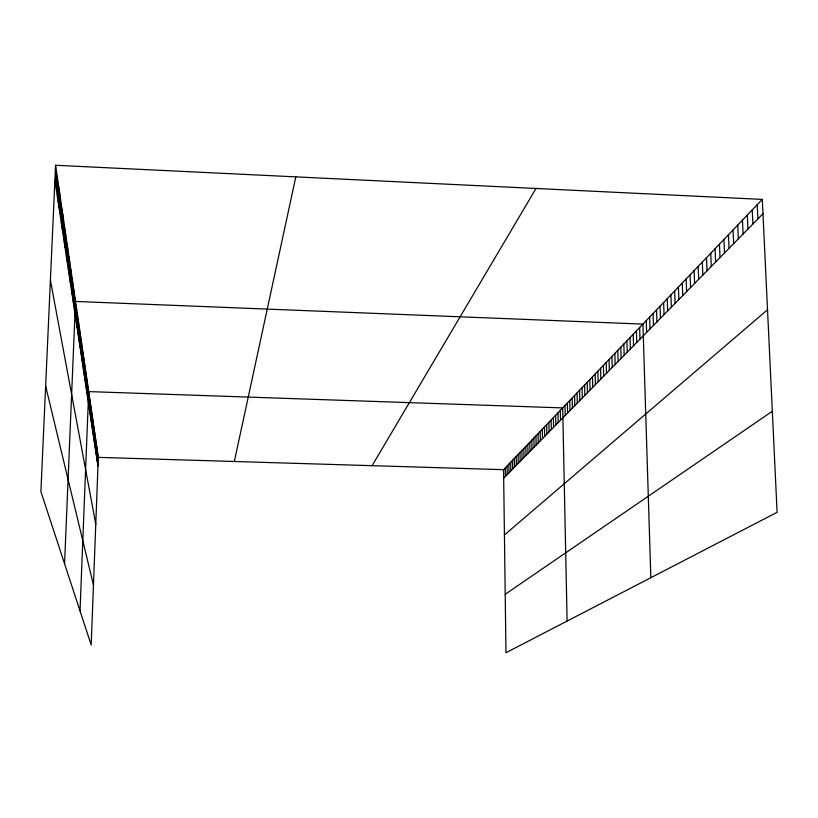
<?xml version="1.0" encoding="UTF-8"?>
<svg xmlns="http://www.w3.org/2000/svg" width="818" height="818" viewBox="0 0 818 818"><rect width="100%" height="100%" fill="white"/><g stroke="black" fill="none" stroke-linecap="round" stroke-linejoin="round"><path stroke-width="1.23" d="M97.107 460.329L97.444 451.475M97.393 462.262L97.731 453.458M97.69 464.184L98.017 455.421M55.583 165.267L98.303 457.364L91.187 644.962L40.9 491.608L55.583 165.267L762.304 199.408L777.1 512.313L505.974 652.733L503.571 469.665L762.304 199.408M86.728 391.403L87.137 381.014M87.117 394.041L87.526 383.703M87.516 396.638L87.925 386.372M87.904 399.215L88.303 389M80.021 610.934L88.681 391.597L562.692 407.906L567.109 621.066M88.671 404.348L89.07 394.245M89.06 406.904L89.459 396.863M89.438 409.429L89.837 399.44M89.816 411.924L90.205 401.996M90.184 414.399L90.573 404.521M90.553 416.843L90.941 407.016M90.921 419.256L91.299 409.481M91.279 421.638L91.657 411.924M91.636 423.99L92.005 414.327M91.984 426.321L92.362 416.71M92.332 428.632L92.7 419.072M92.679 430.912L93.047 421.403M93.017 433.162L93.385 423.704M93.354 435.391L93.712 425.984M93.681 437.599L94.039 428.233M94.009 439.777L94.367 430.462M94.336 441.935L94.694 432.671M94.653 444.062L95.011 434.849M94.97 446.178L95.328 437.006M95.287 448.264L95.634 439.133M95.604 450.329L95.951 441.25M95.91 452.364L96.248 443.336M96.207 454.389L96.555 445.401M96.514 456.393L96.851 447.446M96.81 458.366L97.148 449.471M76.616 324.276L77.107 312.425M77.137 327.762L77.628 315.983M77.659 331.208L78.139 319.501M78.17 334.603L78.651 322.967M78.671 337.946L79.152 326.392M79.172 341.259L79.643 329.766M79.663 344.521L80.133 333.1M80.144 347.732L80.614 336.392M80.624 350.912L81.084 339.634M81.094 354.051L81.555 342.844M81.565 357.139L82.015 346.004M82.025 360.196L82.475 349.122M82.475 363.212L82.925 352.21M82.925 366.198L83.364 355.257M83.375 369.133L83.804 358.264M83.804 372.037L84.244 361.229M84.244 374.91L84.673 364.163M84.663 377.742L85.092 367.057M85.092 380.544L85.512 369.91M85.501 383.305L85.931 372.742M85.921 386.035L86.34 375.534M86.319 388.734L86.739 378.294M66.432 256.658L67.004 243.355M67.107 261.126L67.669 247.926M67.771 265.533L68.323 252.414M68.415 269.868L68.978 256.842M69.06 274.132L69.612 261.198M69.694 278.335L70.246 265.492M70.317 282.476L70.859 269.725M70.931 286.556L71.473 273.897M71.534 290.574L72.066 277.997M72.137 294.541L72.659 282.046M72.72 298.447L73.242 286.034M73.303 302.292L73.825 289.971M73.876 306.085L74.387 293.846M74.438 309.828L74.949 297.66M64.571 563.806L75.501 301.433L642.928 324.102L650.842 577.702M75.542 317.149L76.043 305.145M76.084 320.738L76.575 308.805M56.616 191.524L57.28 176.852M57.454 197.046L58.098 182.486M58.272 202.475L58.916 188.038M59.08 207.823L59.714 193.488M59.867 213.069L60.491 198.856M60.644 218.242L61.268 204.122M61.411 223.314L62.025 209.306M62.158 228.314L62.771 214.408M62.904 233.232L63.507 219.428M63.63 238.069L64.223 224.367M64.346 242.823L64.939 229.234M65.051 247.506L65.634 234.009M65.747 252.118L66.33 238.723M55.777 185.901L56.432 171.105M234.326 461.485L295.819 176.872M372.098 465.667L536.005 188.477M503.683 478.182L762.979 213.733M504.43 534.952L767.519 309.766M505.207 594.287L772.325 411.249M98.303 457.364L503.571 469.665M45.644 386.065L93.457 585.054M50.409 280.216L95.767 524.236M54.908 180.175L97.976 466.086M757.223 204.715L757.887 218.927M752.233 209.929L752.877 224.03M747.315 215.062L747.949 229.05M742.488 220.103L743.102 233.999M737.734 225.073L738.337 238.856M733.051 229.96L733.644 243.641M728.449 234.766L729.032 248.355M723.92 239.5L724.482 252.987M719.462 244.163L720.014 257.547M715.065 248.744L715.617 262.036M710.75 253.263L711.282 266.453M706.486 257.711L707.008 270.809M702.294 262.087L702.805 275.093M698.163 266.402L698.664 279.316M694.093 270.646L694.584 283.478M690.095 274.838L690.566 287.578M686.138 278.958L686.609 291.617M682.253 283.028L682.713 295.595M678.419 287.026L678.868 299.511M674.635 290.973L675.075 303.376M670.913 294.869L671.343 307.19M667.243 298.703L667.662 310.942M663.623 302.486L664.032 314.644M660.054 306.208L660.453 318.294M656.527 309.889L656.926 321.893M653.061 313.519L653.449 325.441M649.635 317.098L650.013 328.938M646.261 320.625L646.629 332.394M639.635 327.537L639.993 339.153M636.394 330.922L636.741 342.466M633.193 334.265L633.541 345.738M630.034 337.558L630.371 348.969M626.915 340.82L627.253 352.159M623.848 344.03L624.165 355.298M620.811 347.2L621.128 358.396M617.805 350.329L618.122 361.464M614.85 353.427L615.156 364.491M611.925 356.474L612.222 367.476M609.042 359.491L609.338 370.421M606.199 362.466L606.486 373.335M603.377 365.401L603.664 376.208M600.606 368.304L600.882 379.051M597.856 371.178L598.132 381.853M595.146 374.01L595.412 384.624M592.467 376.801L592.733 387.364M589.819 379.562L590.075 390.063M587.212 382.292L587.457 392.732M584.625 384.992L584.87 395.38M582.068 387.66L582.314 397.988M579.553 390.298L579.788 400.564M577.058 392.896L577.283 403.11M574.594 395.472L574.819 405.626M572.16 398.018L572.375 408.11M569.747 400.534L569.972 410.575M567.375 403.018L567.58 413.008M565.013 405.472L565.228 415.411M560.32 410.38L560.524 420.207M557.978 412.824L558.173 422.599M555.667 415.247L555.862 424.961M553.377 417.64L553.561 427.303M551.117 420.002L551.301 429.614M548.878 422.333L549.062 431.904M546.659 424.644L546.843 434.164M544.471 426.935L544.645 436.393M542.314 429.194L542.487 438.601M540.177 431.423L540.34 440.79M538.06 433.642L538.224 442.957M535.964 435.82L536.127 445.094M533.888 437.988L534.052 447.211M531.843 440.125L531.997 449.297M529.819 442.241L529.972 451.372M527.815 444.338L527.958 453.417M525.831 446.413L525.974 455.442M523.868 448.458L524.011 457.446M521.925 450.483L522.058 459.43M520.003 452.497L520.136 461.393M518.101 454.481L518.234 463.336M516.219 456.444L516.352 465.258M514.358 458.397L514.481 467.16M512.508 460.319L512.641 469.041M510.688 462.221L510.81 470.912M508.878 464.113L509 472.753M507.088 465.984L507.211 474.583M505.319 467.835L505.432 476.383"/></g></svg>
